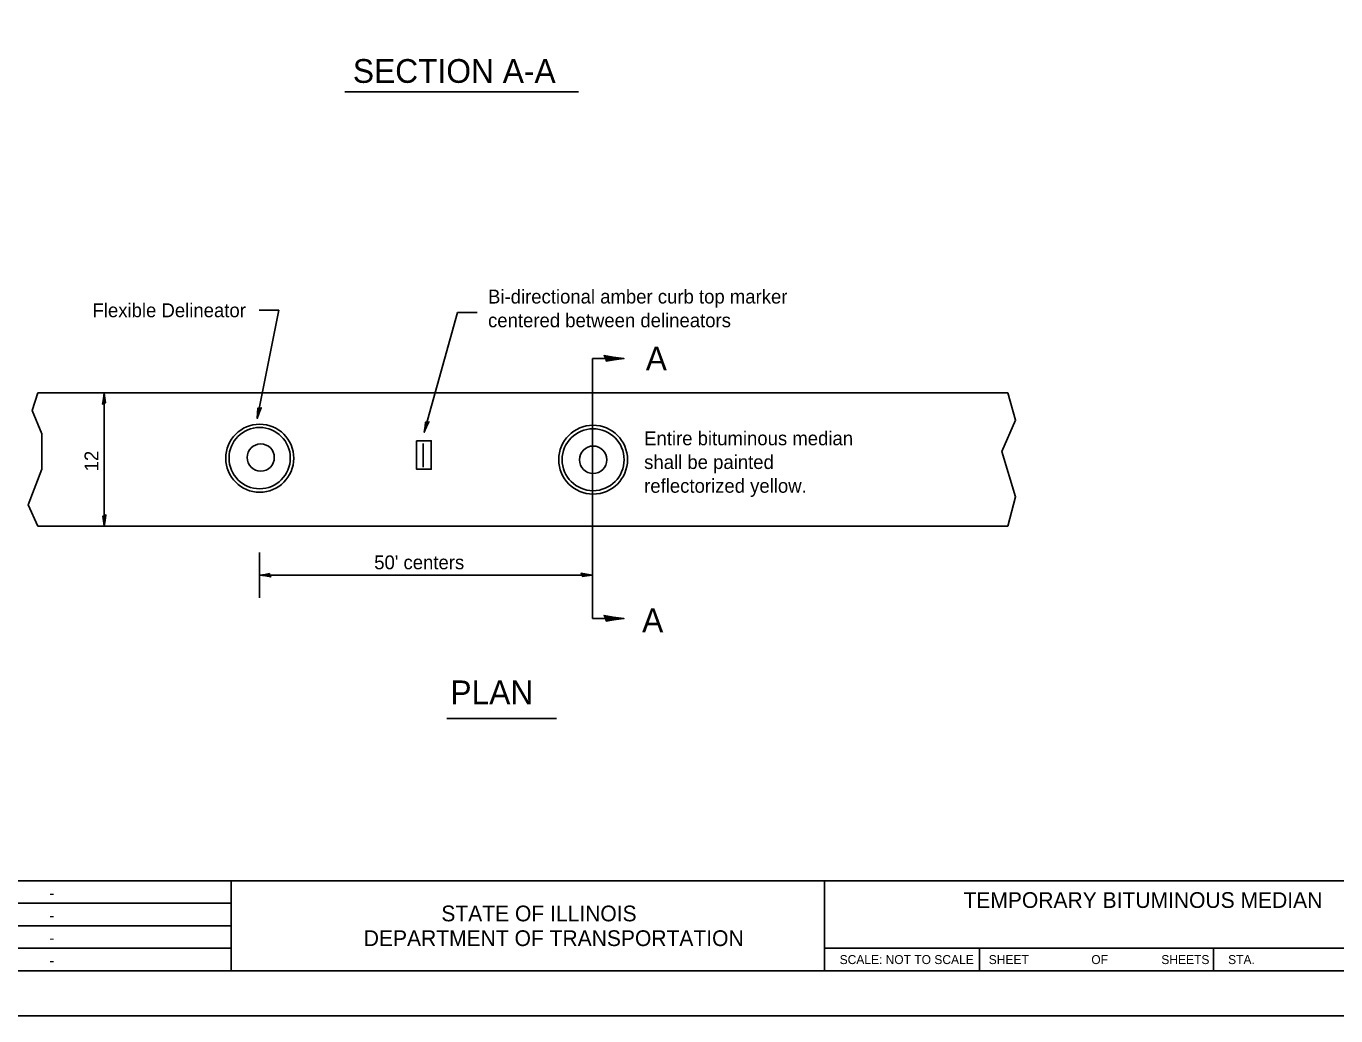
# Model space of a CAD drawing. Extents: x 0 to 2.83, y 0 to 1.83.
# Drawn here: x 0.991 to 2.205, y 0 to 0.917 of the extents above; entities that cross this region are included whole.
import ezdxf

# ---------------------------------------------------------------- set-up
doc = ezdxf.new("R2010")
doc.units = 0
for name, color, linetype in [('RD_Pr_Roadway_Dimensions', 7, 'Continuous'), ('RD_Pr_Roadway_Notes', 7, 'Continuous'), ('SH_General_Details', 7, 'Continuous'), ('SH_Printer_Plotting_Border', 7, 'Continuous')]:
    doc.layers.add(name, color=color, linetype=linetype)

msp = doc.modelspace()

# ---------------------------------------------------------------- linework, layer by layer
at = {"layer": 'RD_Pr_Roadway_Dimensions'}
for p, q in [((1.0636, 0.5772), (1.0636, 0.4534)), ((1.2075, 0.4292), (1.2075, 0.3873)), ((1.5162, 0.4288), (1.5162, 0.3869)), ((1.2075, 0.4083), (1.5162, 0.4083))]:
    msp.add_line(p, q, dxfattribs=at)
for points in [[(1.0634, 0.5676), (1.0649, 0.5679), (1.0643, 0.572), (1.0636, 0.5772), (1.0628, 0.5716), (1.062, 0.5667), (1.0634, 0.5676), (1.0644, 0.568), (1.0636, 0.5737), (1.0625, 0.5675), (1.0637, 0.5684), (1.0635, 0.571), (1.0632, 0.5685)], [(1.0637, 0.463), (1.0623, 0.4627), (1.0629, 0.4586), (1.0636, 0.4534), (1.0644, 0.4589), (1.0652, 0.4639), (1.0637, 0.463), (1.0628, 0.4626), (1.0636, 0.4569), (1.0647, 0.4631), (1.0635, 0.4622), (1.0636, 0.4596), (1.064, 0.4621)], [(1.2171, 0.4081), (1.2168, 0.4096), (1.2127, 0.4089), (1.2075, 0.4083), (1.2131, 0.4075), (1.218, 0.4066), (1.2171, 0.4081), (1.2167, 0.4091), (1.211, 0.4083), (1.2172, 0.4072), (1.2163, 0.4084), (1.2137, 0.4082), (1.2162, 0.4079)], [(1.5065, 0.4084), (1.5068, 0.407), (1.5109, 0.4076), (1.5162, 0.4083), (1.5106, 0.409), (1.5057, 0.4099), (1.5065, 0.4084), (1.507, 0.4075), (1.5126, 0.4083), (1.5064, 0.4094), (1.5073, 0.4082), (1.51, 0.4083), (1.5074, 0.4087)]]:
    msp.add_lwpolyline(points, dxfattribs=at)
at = {"layer": 'RD_Pr_Roadway_Notes'}
for p, q in [((1.2865, 0.856), (1.5033, 0.856)), ((1.2256, 0.6535), (1.2054, 0.5533)), ((1.2072, 0.6535), (1.2256, 0.6535)), ((1.3911, 0.6516), (1.3602, 0.5405)), ((1.4094, 0.6516), (1.3911, 0.6516)), ((1.5162, 0.368), (1.5162, 0.6088)), ((1.5453, 0.6088), (1.5162, 0.6088)), ((1.5162, 0.368), (1.5453, 0.368)), ((1.3811, 0.2754), (1.4828, 0.2754))]:
    msp.add_line(p, q, dxfattribs=at)
for points in [[(1.5285, 0.609), (1.529, 0.6065), (1.5362, 0.6076), (1.5453, 0.6088), (1.5355, 0.6101), (1.527, 0.6116), (1.5285, 0.609), (1.5292, 0.6074), (1.5392, 0.6088), (1.5283, 0.6107), (1.5299, 0.6086), (1.5345, 0.6088), (1.5301, 0.6095)], [(1.5284, 0.3683), (1.529, 0.3657), (1.5361, 0.3668), (1.5453, 0.368), (1.5355, 0.3694), (1.5269, 0.3709), (1.5284, 0.3683), (1.5292, 0.3666), (1.5391, 0.368), (1.5283, 0.3699), (1.5299, 0.3678), (1.5344, 0.3681), (1.53, 0.3687)]]:
    msp.add_lwpolyline(points, dxfattribs=at)
at = {"layer": 'SH_General_Details'}
for p, q in [((1.5162, 0.6088), (1.5453, 0.6088)), ((1.0021, 0.5772), (1.9011, 0.5772)), ((1.3593, 0.5301), (1.3593, 0.5082)), ((1.0021, 0.4534), (1.9011, 0.4534)), ((0.1667, 0.125), (2.7917, 0.125)), ((1.1812, 0.125), (1.1812, 0.0417)), ((1.7312, 0.125), (1.7312, 0.0417)), ((0.4145, 0.1042), (1.1812, 0.1042)), ((0.4145, 0.0833), (1.1812, 0.0833)), ((0.4145, 0.0625), (1.1812, 0.0625)), ((1.7312, 0.0625), (2.3729, 0.0625)), ((1.875, 0.0625), (1.875, 0.0417)), ((2.0917, 0.0625), (2.0917, 0.0417)), ((2.8333, 0), (0, 0))]:
    msp.add_line(p, q, dxfattribs=at)
for points in [[(0.1667, 1.7917), (2.7917, 1.7917), (2.7917, 0.0417), (0.1667, 0.0417)], [(1.3532, 0.5326), (1.3532, 0.5062), (1.3668, 0.5062), (1.3668, 0.5326)]]:
    msp.add_lwpolyline(points, close=True, dxfattribs=at)
for points in [[(1.0021, 0.5772), (0.9967, 0.5608), (1.0058, 0.539), (1.0058, 0.5062), (0.993, 0.4734), (1.0021, 0.4534)], [(1.9011, 0.5772), (1.9084, 0.5517), (1.8957, 0.5226), (1.9084, 0.4807), (1.9011, 0.4534)], [(1.2075, 0.5627), (1.206, 0.5627), (1.2058, 0.5586), (1.2054, 0.5533), (1.2073, 0.5586), (1.2091, 0.5633), (1.2075, 0.5627), (1.2064, 0.5625), (1.2061, 0.5567), (1.2084, 0.5626), (1.207, 0.562), (1.2067, 0.5594), (1.2075, 0.5618)], [(1.3629, 0.5498), (1.3615, 0.5499), (1.361, 0.5458), (1.3602, 0.5405), (1.3625, 0.5457), (1.3646, 0.5502), (1.3629, 0.5498), (1.3619, 0.5496), (1.3612, 0.5439), (1.3639, 0.5496), (1.3625, 0.5491), (1.3619, 0.5465), (1.363, 0.5488)]]:
    msp.add_lwpolyline(points, dxfattribs=at)
for centre, radius in [((1.2078, 0.5165), 0.0315), ((1.5168, 0.5151), 0.0319), ((1.2077, 0.5166), 0.0284), ((1.5168, 0.5151), 0.0287), ((1.2087, 0.5171), 0.0126), ((1.5168, 0.5151), 0.0127)]:
    msp.add_circle(centre, radius, dxfattribs=at)
at = {"layer": 'SH_Printer_Plotting_Border'}
msp.add_lwpolyline([(0, 0), (2.8333, 0), (2.8333, 1.8333), (0, 1.8333)], close=True, dxfattribs=at)

# ---------------------------------------------------------------- texts
at = {"layer": 'RD_Pr_Roadway_Dimensions'}
msp.add_text('12', height=0.01283, rotation=90, dxfattribs=at).set_placement((1.0582, 0.5043))
msp.add_text("50' centers", height=0.012833, dxfattribs=at).set_placement((1.3139, 0.4136))
at = {"layer": 'RD_Pr_Roadway_Notes'}
for s, height, p in [('SECTION A-A', 0.022, (1.2941, 0.8642)), ('Bi-directional amber curb top marker', 0.012833, (1.4194, 0.6598)), ('Flexible Delineator', 0.012833, (1.0528, 0.6471)), ('centered between delineators', 0.012833, (1.4194, 0.6378)), ('Entire bituminous median', 0.012833, (1.5641, 0.5285)), ('shall be painted', 0.012833, (1.5641, 0.5065)), ('reflectorized yellow.', 0.012833, (1.5641, 0.4845)), ('PLAN', 0.022, (1.3845, 0.2886))]:
    msp.add_text(s, height=height, dxfattribs=at).set_placement(p)
for p in [(1.5656, 0.5978), (1.5622, 0.3553)]:
    msp.add_text('A', height=0.022, rotation=359.9906, dxfattribs=at).set_placement(p)
at = {"layer": 'SH_General_Details'}
for s, height, p in [('-', 0.01, (1.0128, 0.1087)), ('TEMPORARY BITUMINOUS MEDIAN', 0.014583, (1.8601, 0.0999)), ('STATE OF ILLINOIS', 0.014584, (1.3761, 0.0875)), ('-', 0.01, (1.0128, 0.0879)), ('DEPARTMENT OF TRANSPORTATION', 0.014584, (1.3042, 0.0646)), ('-', 0.01, (1.0128, 0.0671)), ('-', 0.01, (1.0128, 0.0462)), ('SCALE:          ', 0.008333, (1.7453, 0.0479)), ('NOT TO SCALE', 0.008333, (1.7879, 0.0479)), ('SHEET', 0.00833, (1.8835, 0.0479)), ('OF', 0.00833, (1.9786, 0.0479)), ('SHEETS', 0.00833, (2.0435, 0.0479)), ('STA.', 0.00833, (2.1054, 0.0479))]:
    msp.add_text(s, height=height, dxfattribs=at).set_placement(p)

doc.saveas('drawing.dxf')
